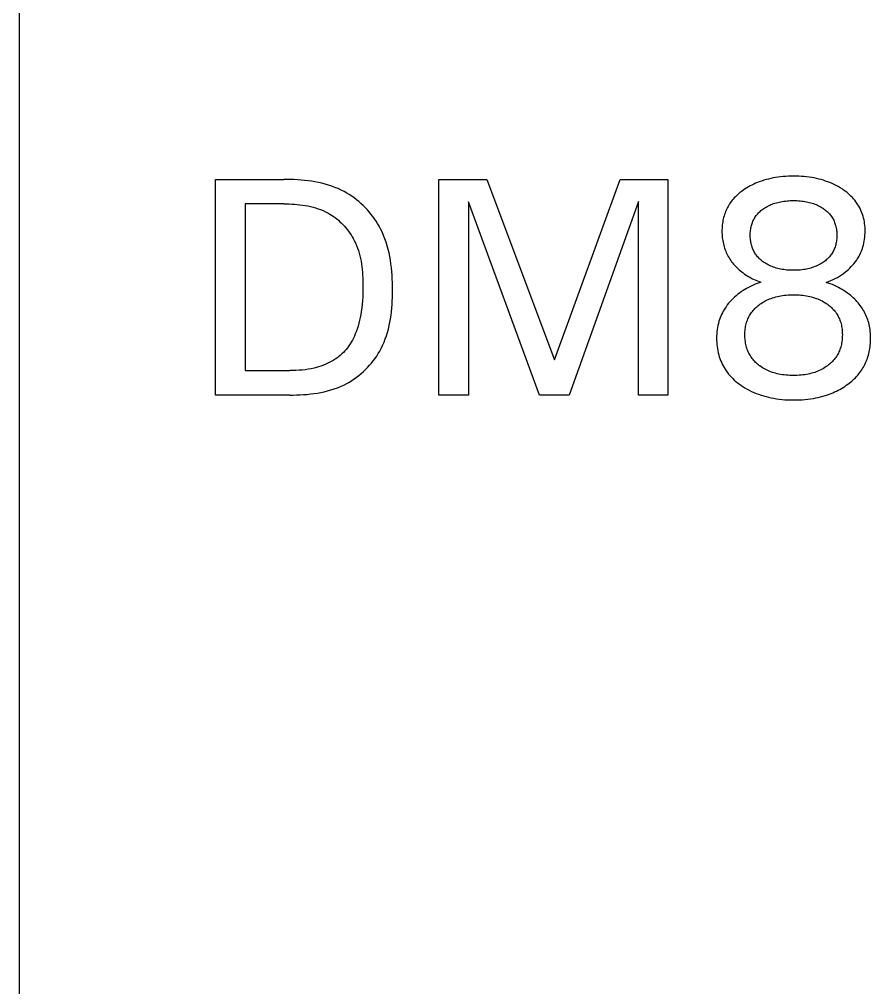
# Model space of a CAD drawing. Extents: x 0 to 420, y 0 to 297.
# Drawn here: x 143.39 to 152.07, y 208.42 to 218.29 of the extents above; entities that cross this region are included whole.
import ezdxf

# ---------------------------------------------------------------- set-up
doc = ezdxf.new("R2010")
doc.units = 0
doc.header["$LTSCALE"] = 23.1
doc.layers.add('10000_FRONT', color=7, linetype='CONTINUOUS')

msp = doc.modelspace()

# ---------------------------------------------------------------- linework, layer by layer
at = {"layer": '10000_FRONT', "color": 7, "linetype": 'CONTINUOUS'}
for p, q in [((143.3916, 155.6085), (143.3916, 243.6085)), ((145.3916, 214.4585), (145.3916, 216.6585)), ((145.3916, 216.6585), (146.0885, 216.6585)), ((146.1235, 216.6583), (146.0885, 216.6585)), ((146.1586, 216.6575), (146.1235, 216.6583)), ((146.1938, 216.6562), (146.1586, 216.6575)), ((146.2291, 216.6542), (146.1938, 216.6562)), ((146.2644, 216.6515), (146.2291, 216.6542)), ((146.2997, 216.6481), (146.2644, 216.6515)), ((146.3349, 216.644), (146.2997, 216.6481)), ((146.37, 216.639), (146.3349, 216.644)), ((146.4049, 216.6332), (146.37, 216.639)), ((146.4396, 216.6264), (146.4049, 216.6332)), ((147.668, 214.4585), (147.668, 216.6585)), ((147.668, 216.6585), (148.156, 216.6585)), ((148.156, 216.6585), (148.8467, 214.8171)), ((148.8467, 214.8171), (149.5156, 216.6585)), ((149.5156, 216.6585), (150.0036, 216.6585)), ((150.0036, 216.6585), (150.0036, 214.4585)), ((150.9338, 216.6331), (150.9149, 216.6257)), ((150.9567, 216.6413), (150.9338, 216.6331)), ((150.9799, 216.6488), (150.9567, 216.6413)), ((151.0033, 216.6557), (150.9799, 216.6488)), ((151.0269, 216.6619), (151.0033, 216.6557)), ((151.0506, 216.6675), (151.0269, 216.6619)), ((151.0745, 216.6724), (151.0506, 216.6675)), ((151.0985, 216.6767), (151.0745, 216.6724)), ((151.1248, 216.6807), (151.0985, 216.6767)), ((151.1511, 216.6841), (151.1248, 216.6807)), ((151.1776, 216.6867), (151.1511, 216.6841)), ((151.204, 216.6887), (151.1776, 216.6867)), ((151.2306, 216.6902), (151.204, 216.6887)), ((151.2571, 216.691), (151.2306, 216.6902)), ((151.2837, 216.6913), (151.2571, 216.691)), ((151.3103, 216.691), (151.2837, 216.6913)), ((151.3368, 216.6902), (151.3103, 216.691)), ((151.3634, 216.6887), (151.3368, 216.6902)), ((151.3899, 216.6867), (151.3634, 216.6887)), ((151.4163, 216.6841), (151.3899, 216.6867)), ((151.4426, 216.6807), (151.4163, 216.6841)), ((151.4689, 216.6767), (151.4426, 216.6807)), ((151.4929, 216.6724), (151.4689, 216.6767)), ((151.5168, 216.6675), (151.4929, 216.6724)), ((151.5405, 216.6619), (151.5168, 216.6675)), ((151.5641, 216.6557), (151.5405, 216.6619)), ((151.5875, 216.6488), (151.5641, 216.6557)), ((151.6107, 216.6413), (151.5875, 216.6488)), ((151.6337, 216.6331), (151.6107, 216.6413)), ((151.6552, 216.6246), (151.6337, 216.6331)), ((146.474, 216.6186), (146.4396, 216.6264)), ((146.5081, 216.6098), (146.474, 216.6186)), ((146.5418, 216.6), (146.5081, 216.6098)), ((146.5752, 216.589), (146.5418, 216.6)), ((146.6081, 216.5768), (146.5752, 216.589)), ((146.6404, 216.5634), (146.6081, 216.5768)), ((146.6723, 216.5487), (146.6404, 216.5634)), ((146.7035, 216.5328), (146.6723, 216.5487)), ((146.7293, 216.5182), (146.7035, 216.5328)), ((150.7503, 216.5327), (150.7378, 216.5229)), ((150.7631, 216.5422), (150.7503, 216.5327)), ((150.7762, 216.5514), (150.7631, 216.5422)), ((150.7894, 216.5603), (150.7762, 216.5514)), ((150.8066, 216.5711), (150.7894, 216.5603)), ((150.824, 216.5815), (150.8066, 216.5711)), ((150.8417, 216.5913), (150.824, 216.5815)), ((150.8597, 216.6006), (150.8417, 216.5913)), ((150.8779, 216.6095), (150.8597, 216.6006)), ((150.8963, 216.6178), (150.8779, 216.6095)), ((150.9149, 216.6257), (150.8963, 216.6178)), ((151.6764, 216.6155), (151.6552, 216.6246)), ((151.6974, 216.6058), (151.6764, 216.6155)), ((151.718, 216.5954), (151.6974, 216.6058)), ((151.7384, 216.5843), (151.718, 216.5954)), ((151.7584, 216.5726), (151.7384, 216.5843)), ((151.778, 216.5603), (151.7584, 216.5726)), ((151.7941, 216.5494), (151.778, 216.5603)), ((151.81, 216.538), (151.7941, 216.5494)), ((151.8255, 216.5262), (151.81, 216.538)), ((146.7546, 216.5028), (146.7293, 216.5182)), ((146.7794, 216.4865), (146.7546, 216.5028)), ((146.8037, 216.4692), (146.7794, 216.4865)), ((146.8274, 216.4512), (146.8037, 216.4692)), ((146.8505, 216.4323), (146.8274, 216.4512)), ((150.6586, 216.4446), (150.6495, 216.4328)), ((150.6688, 216.4568), (150.6586, 216.4446)), ((150.6795, 216.4687), (150.6688, 216.4568)), ((150.6904, 216.4802), (150.6795, 216.4687)), ((150.7018, 216.4914), (150.6904, 216.4802)), ((150.7135, 216.5022), (150.7018, 216.4914)), ((150.7255, 216.5127), (150.7135, 216.5022)), ((150.7378, 216.5229), (150.7255, 216.5127)), ((151.1675, 216.4328), (151.1839, 216.4353)), ((151.1839, 216.4353), (151.2005, 216.4374)), ((151.2005, 216.4374), (151.2171, 216.439)), ((151.2171, 216.439), (151.2337, 216.4403)), ((151.2337, 216.4403), (151.2504, 216.4411)), ((151.2504, 216.4411), (151.267, 216.4416)), ((151.267, 216.4416), (151.2837, 216.4418)), ((151.2837, 216.4418), (151.3004, 216.4416)), ((151.3004, 216.4416), (151.3171, 216.4411)), ((151.3171, 216.4411), (151.3337, 216.4403)), ((151.3337, 216.4403), (151.3503, 216.439)), ((151.3503, 216.439), (151.3669, 216.4374)), ((151.3669, 216.4374), (151.3835, 216.4353)), ((151.3835, 216.4353), (151.3999, 216.4328)), ((151.8406, 216.5139), (151.8255, 216.5262)), ((151.8553, 216.501), (151.8406, 216.5139)), ((151.8694, 216.4877), (151.8553, 216.501)), ((151.8831, 216.4738), (151.8694, 216.4877)), ((151.8962, 216.4595), (151.8831, 216.4738)), ((151.9088, 216.4446), (151.8962, 216.4595)), ((151.9199, 216.4301), (151.9088, 216.4446)), ((145.6925, 216.4091), (145.6925, 214.708)), ((146.0885, 216.4091), (145.6925, 216.4091)), ((146.0885, 216.4091), (146.1155, 216.4088)), ((146.1155, 216.4088), (146.1426, 216.4082)), ((146.1426, 216.4082), (146.1698, 216.407)), ((146.1698, 216.407), (146.1971, 216.4053)), ((146.1971, 216.4053), (146.2243, 216.4031)), ((146.2243, 216.4031), (146.2515, 216.4002)), ((146.2515, 216.4002), (146.2787, 216.3966)), ((146.2787, 216.3966), (146.3057, 216.3924)), ((146.3057, 216.3924), (146.3325, 216.3874)), ((146.3325, 216.3874), (146.3592, 216.3816)), ((146.3592, 216.3816), (146.3856, 216.375)), ((146.3856, 216.375), (146.4117, 216.3676)), ((146.4117, 216.3676), (146.4374, 216.3592)), ((146.4374, 216.3592), (146.4628, 216.3498)), ((146.4628, 216.3498), (146.4878, 216.3395)), ((146.4878, 216.3395), (146.5123, 216.3281)), ((146.873, 216.4127), (146.8505, 216.4323)), ((146.8948, 216.3923), (146.873, 216.4127)), ((146.916, 216.3712), (146.8948, 216.3923)), ((146.9366, 216.3495), (146.916, 216.3712)), ((146.9563, 216.3271), (146.9366, 216.3495)), ((147.9689, 216.4278), (147.9689, 214.4585)), ((148.6939, 214.4585), (147.9689, 216.4278)), ((149.7027, 216.4309), (148.9964, 214.4585)), ((149.7027, 214.4585), (149.7027, 216.4309)), ((150.5964, 216.3428), (150.5906, 216.3291)), ((150.6028, 216.3564), (150.5964, 216.3428)), ((150.6095, 216.3697), (150.6028, 216.3564)), ((150.6167, 216.3828), (150.6095, 216.3697)), ((150.6243, 216.3957), (150.6167, 216.3828)), ((150.6323, 216.4084), (150.6243, 216.3957)), ((150.6407, 216.4207), (150.6323, 216.4084)), ((150.6495, 216.4328), (150.6407, 216.4207)), ((150.9429, 216.3319), (150.9517, 216.3395)), ((150.9517, 216.3395), (150.9608, 216.3469)), ((150.9608, 216.3469), (150.9701, 216.354)), ((150.9701, 216.354), (150.9797, 216.3607)), ((150.9797, 216.3607), (150.9913, 216.3684)), ((150.9913, 216.3684), (151.0033, 216.3757)), ((151.0033, 216.3757), (151.0154, 216.3825)), ((151.0154, 216.3825), (151.0278, 216.389)), ((151.0278, 216.389), (151.0404, 216.395)), ((151.0404, 216.395), (151.0532, 216.4006)), ((151.0532, 216.4006), (151.0661, 216.4058)), ((151.0661, 216.4058), (151.0802, 216.4109)), ((151.0802, 216.4109), (151.0945, 216.4156)), ((151.0945, 216.4156), (151.1088, 216.4199)), ((151.1088, 216.4199), (151.1234, 216.4237)), ((151.1234, 216.4237), (151.138, 216.4271)), ((151.138, 216.4271), (151.1527, 216.4301)), ((151.1527, 216.4301), (151.1675, 216.4328)), ((151.3999, 216.4328), (151.4147, 216.4301)), ((151.4147, 216.4301), (151.4294, 216.4271)), ((151.4294, 216.4271), (151.444, 216.4237)), ((151.444, 216.4237), (151.4586, 216.4199)), ((151.4586, 216.4199), (151.4729, 216.4156)), ((151.4729, 216.4156), (151.4872, 216.4109)), ((151.4872, 216.4109), (151.5013, 216.4058)), ((151.5013, 216.4058), (151.5142, 216.4006)), ((151.5142, 216.4006), (151.527, 216.395)), ((151.527, 216.395), (151.5396, 216.389)), ((151.5396, 216.389), (151.552, 216.3825)), ((151.552, 216.3825), (151.5642, 216.3757)), ((151.5642, 216.3757), (151.5761, 216.3684)), ((151.5761, 216.3684), (151.5877, 216.3607)), ((151.5877, 216.3607), (151.5899, 216.3592)), ((151.5899, 216.3592), (151.5992, 216.3526)), ((151.5992, 216.3526), (151.6082, 216.3456)), ((151.6082, 216.3456), (151.617, 216.3384)), ((151.617, 216.3384), (151.6256, 216.3309)), ((151.9305, 216.4153), (151.9199, 216.4301)), ((151.9405, 216.4), (151.9305, 216.4153)), ((151.9499, 216.3843), (151.9405, 216.4)), ((151.9587, 216.3683), (151.9499, 216.3843)), ((151.9668, 216.3519), (151.9587, 216.3683)), ((151.9743, 216.3352), (151.9668, 216.3519)), ((151.9811, 216.3183), (151.9743, 216.3352)), ((146.5123, 216.3281), (146.5364, 216.3157)), ((146.5364, 216.3157), (146.5552, 216.3049)), ((146.5552, 216.3049), (146.5737, 216.2934)), ((146.5737, 216.2934), (146.5918, 216.2813)), ((146.5918, 216.2813), (146.6096, 216.2685)), ((146.6096, 216.2685), (146.6269, 216.2551)), ((146.6269, 216.2551), (146.6437, 216.2411)), ((146.6437, 216.2411), (146.6601, 216.2265)), ((146.9754, 216.3041), (146.9563, 216.3271)), ((146.9937, 216.2806), (146.9754, 216.3041)), ((147.0111, 216.2565), (146.9937, 216.2806)), ((147.0278, 216.2319), (147.0111, 216.2565)), ((150.5642, 216.2401), (150.5614, 216.2245)), ((150.5674, 216.2555), (150.5642, 216.2401)), ((150.5712, 216.2709), (150.5674, 216.2555)), ((150.5754, 216.2861), (150.5712, 216.2709)), ((150.5802, 216.3011), (150.5754, 216.2861)), ((150.5851, 216.3152), (150.5802, 216.3011)), ((150.5906, 216.3291), (150.5851, 216.3152)), ((150.8695, 216.2304), (150.8742, 216.2407)), ((150.8742, 216.2407), (150.8793, 216.2508)), ((150.8793, 216.2508), (150.8847, 216.2607)), ((150.8847, 216.2607), (150.8906, 216.2704)), ((150.8906, 216.2704), (150.8968, 216.2798)), ((150.8968, 216.2798), (150.9034, 216.289)), ((150.9034, 216.289), (150.9106, 216.2982)), ((150.9106, 216.2982), (150.9182, 216.3071)), ((150.9182, 216.3071), (150.9261, 216.3156)), ((150.9261, 216.3156), (150.9344, 216.3239)), ((150.9344, 216.3239), (150.9429, 216.3319)), ((151.6256, 216.3309), (151.6339, 216.3231)), ((151.6339, 216.3231), (151.6419, 216.315)), ((151.6419, 216.315), (151.6496, 216.3066)), ((151.6496, 216.3066), (151.657, 216.298)), ((151.657, 216.298), (151.664, 216.289)), ((151.664, 216.289), (151.6706, 216.2798)), ((151.6706, 216.2798), (151.6768, 216.2704)), ((151.6768, 216.2704), (151.6827, 216.2607)), ((151.6827, 216.2607), (151.6881, 216.2508)), ((151.6881, 216.2508), (151.6932, 216.2407)), ((151.6932, 216.2407), (151.6979, 216.2304)), ((151.9872, 216.3011), (151.9811, 216.3183)), ((151.993, 216.2827), (151.9872, 216.3011)), ((151.998, 216.2641), (151.993, 216.2827)), ((152.0022, 216.2452), (151.998, 216.2641)), ((152.0057, 216.2263), (152.0022, 216.2452)), ((146.6601, 216.2265), (146.676, 216.2114)), ((146.676, 216.2114), (146.6915, 216.1957)), ((146.6915, 216.1957), (146.7064, 216.1796)), ((146.7064, 216.1796), (146.7208, 216.163)), ((146.7208, 216.163), (146.7346, 216.1459)), ((146.7346, 216.1459), (146.7479, 216.1284)), ((147.0436, 216.2068), (147.0278, 216.2319)), ((147.0585, 216.1813), (147.0436, 216.2068)), ((147.0725, 216.1554), (147.0585, 216.1813)), ((147.0892, 216.1216), (147.0725, 216.1554)), ((150.5542, 216.1458), (150.554, 216.13)), ((150.5548, 216.1616), (150.5542, 216.1458)), ((150.5558, 216.1774), (150.5548, 216.1616)), ((150.5572, 216.1932), (150.5558, 216.1774)), ((150.5591, 216.2089), (150.5572, 216.1932)), ((150.5614, 216.2245), (150.5591, 216.2089)), ((150.844, 216.1263), (150.8453, 216.1385)), ((150.8453, 216.1385), (150.8469, 216.1507)), ((150.8469, 216.1507), (150.8489, 216.1628)), ((150.8489, 216.1628), (150.8514, 216.1748)), ((150.8514, 216.1748), (150.8543, 216.1868)), ((150.8543, 216.1868), (150.8577, 216.1986)), ((150.8577, 216.1986), (150.8612, 216.2093)), ((150.8612, 216.2093), (150.8651, 216.2199)), ((150.8651, 216.2199), (150.8695, 216.2304)), ((151.6979, 216.2304), (151.7023, 216.2199)), ((151.7023, 216.2199), (151.7062, 216.2093)), ((151.7062, 216.2093), (151.7097, 216.1986)), ((151.7097, 216.1986), (151.7131, 216.1868)), ((151.7131, 216.1868), (151.716, 216.1748)), ((151.716, 216.1748), (151.7185, 216.1628)), ((151.7185, 216.1628), (151.7205, 216.1507)), ((151.7205, 216.1507), (151.7221, 216.1385)), ((151.7221, 216.1385), (151.7234, 216.1263)), ((152.0085, 216.2072), (152.0057, 216.2263)), ((152.0107, 216.1879), (152.0085, 216.2072)), ((152.0122, 216.1687), (152.0107, 216.1879)), ((152.0131, 216.1493), (152.0122, 216.1687)), ((152.0134, 216.13), (152.0131, 216.1493)), ((146.7479, 216.1284), (146.7606, 216.1106)), ((146.7606, 216.1106), (146.7726, 216.0923)), ((146.7726, 216.0923), (146.7841, 216.0737)), ((146.7841, 216.0737), (146.7949, 216.0548)), ((146.7949, 216.0548), (146.8051, 216.0355)), ((147.1044, 216.0872), (147.0892, 216.1216)), ((147.1182, 216.0522), (147.1044, 216.0872)), ((147.1306, 216.0168), (147.1182, 216.0522)), ((150.554, 216.13), (150.5542, 216.1137)), ((150.5542, 216.1137), (150.5548, 216.0975)), ((150.5548, 216.0975), (150.5559, 216.0814)), ((150.5559, 216.0814), (150.5574, 216.0652)), ((150.5574, 216.0652), (150.5594, 216.0492)), ((150.5594, 216.0492), (150.5618, 216.0332)), ((150.8425, 216.0894), (150.8426, 216.1017)), ((150.8426, 216.077), (150.8425, 216.0894)), ((150.8426, 216.1017), (150.8431, 216.114)), ((150.8431, 216.0646), (150.8426, 216.077)), ((150.8431, 216.114), (150.844, 216.1263)), ((150.844, 216.0522), (150.8431, 216.0646)), ((150.8452, 216.0399), (150.844, 216.0522)), ((150.8468, 216.0276), (150.8452, 216.0399)), ((151.7222, 216.0399), (151.7206, 216.0276)), ((151.7234, 216.0522), (151.7222, 216.0399)), ((151.7234, 216.1263), (151.7243, 216.114)), ((151.7243, 216.0646), (151.7234, 216.0522)), ((151.7243, 216.114), (151.7248, 216.1017)), ((151.7248, 216.077), (151.7243, 216.0646)), ((151.7248, 216.1017), (151.725, 216.0894)), ((151.725, 216.0894), (151.7248, 216.077)), ((152.005, 216.0286), (152.0081, 216.0487)), ((152.0081, 216.0487), (152.0104, 216.0689)), ((152.0104, 216.0689), (152.0121, 216.0892)), ((152.0121, 216.0892), (152.0131, 216.1096)), ((152.0131, 216.1096), (152.0134, 216.13)), ((146.8051, 216.0355), (146.8172, 216.0102)), ((146.8172, 216.0102), (146.8283, 215.9844)), ((146.8283, 215.9844), (146.8383, 215.9583)), ((146.8383, 215.9583), (146.8473, 215.9317)), ((147.1417, 215.9809), (147.1306, 216.0168)), ((147.1516, 215.9445), (147.1417, 215.9809)), ((147.1603, 215.9078), (147.1516, 215.9445)), ((150.5618, 216.0332), (150.5647, 216.0173)), ((150.5647, 216.0173), (150.5681, 216.0015)), ((150.5681, 216.0015), (150.572, 215.9858)), ((150.572, 215.9858), (150.5764, 215.9702)), ((150.5764, 215.9702), (150.581, 215.9556)), ((150.581, 215.9556), (150.5862, 215.941)), ((150.5862, 215.941), (150.5918, 215.9267)), ((150.8488, 216.0154), (150.8468, 216.0276)), ((150.8513, 216.0032), (150.8488, 216.0154)), ((150.8542, 215.9912), (150.8513, 216.0032)), ((150.8575, 215.9792), (150.8542, 215.9912)), ((150.861, 215.9684), (150.8575, 215.9792)), ((150.8649, 215.9577), (150.861, 215.9684)), ((150.8691, 215.9471), (150.8649, 215.9577)), ((150.8738, 215.9367), (150.8691, 215.9471)), ((151.6983, 215.9471), (151.6936, 215.9367)), ((151.7025, 215.9577), (151.6983, 215.9471)), ((151.7064, 215.9684), (151.7025, 215.9577)), ((151.7099, 215.9792), (151.7064, 215.9684)), ((151.7132, 215.9912), (151.7099, 215.9792)), ((151.7161, 216.0032), (151.7132, 215.9912)), ((151.7186, 216.0154), (151.7161, 216.0032)), ((151.7206, 216.0276), (151.7186, 216.0154)), ((151.98, 215.9368), (151.9858, 215.953)), ((151.9858, 215.953), (151.9911, 215.9694)), ((151.9911, 215.9694), (151.9965, 215.9889)), ((151.9965, 215.9889), (152.0011, 216.0087)), ((152.0011, 216.0087), (152.005, 216.0286)), ((146.8473, 215.9317), (146.8554, 215.9049)), ((146.8554, 215.9049), (146.8626, 215.8777)), ((146.8626, 215.8777), (146.8689, 215.8503)), ((146.8689, 215.8503), (146.8743, 215.8227)), ((147.1679, 215.8707), (147.1603, 215.9078)), ((147.1744, 215.8333), (147.1679, 215.8707)), ((150.5918, 215.9267), (150.5979, 215.9125)), ((150.5979, 215.9125), (150.6044, 215.8985)), ((150.6044, 215.8985), (150.6113, 215.8847)), ((150.6113, 215.8847), (150.6187, 215.8711)), ((150.6187, 215.8711), (150.6265, 215.8578)), ((150.6265, 215.8578), (150.6348, 215.8448)), ((150.6348, 215.8448), (150.6434, 215.832)), ((150.8788, 215.9265), (150.8738, 215.9367)), ((150.8842, 215.9164), (150.8788, 215.9265)), ((150.89, 215.9066), (150.8842, 215.9164)), ((150.8962, 215.8971), (150.89, 215.9066)), ((150.9027, 215.8878), (150.8962, 215.8971)), ((150.9098, 215.8785), (150.9027, 215.8878)), ((150.9173, 215.8695), (150.9098, 215.8785)), ((150.9251, 215.8609), (150.9173, 215.8695)), ((150.9333, 215.8525), (150.9251, 215.8609)), ((150.9417, 215.8444), (150.9333, 215.8525)), ((150.9505, 215.8366), (150.9417, 215.8444)), ((151.6257, 215.8444), (151.617, 215.8366)), ((151.6341, 215.8525), (151.6257, 215.8444)), ((151.6423, 215.8609), (151.6341, 215.8525)), ((151.6501, 215.8695), (151.6423, 215.8609)), ((151.6576, 215.8785), (151.6501, 215.8695)), ((151.6647, 215.8878), (151.6576, 215.8785)), ((151.6712, 215.8971), (151.6647, 215.8878)), ((151.6774, 215.9066), (151.6712, 215.8971)), ((151.6832, 215.9164), (151.6774, 215.9066)), ((151.6886, 215.9265), (151.6832, 215.9164)), ((151.6936, 215.9367), (151.6886, 215.9265)), ((151.924, 215.8306), (151.9336, 215.8449)), ((151.9336, 215.8449), (151.9427, 215.8595)), ((151.9427, 215.8595), (151.9512, 215.8744)), ((151.9512, 215.8744), (151.9592, 215.8896)), ((151.9592, 215.8896), (151.9667, 215.9051)), ((151.9667, 215.9051), (151.9736, 215.9209)), ((151.9736, 215.9209), (151.98, 215.9368)), ((146.8743, 215.8227), (146.8791, 215.7948)), ((146.8791, 215.7948), (146.883, 215.7668)), ((146.883, 215.7668), (146.8864, 215.7386)), ((147.1799, 215.7955), (147.1744, 215.8333)), ((147.1845, 215.7576), (147.1799, 215.7955)), ((147.1882, 215.7194), (147.1845, 215.7576)), ((150.6434, 215.832), (150.6529, 215.8189)), ((150.6529, 215.8189), (150.6629, 215.806)), ((150.6629, 215.806), (150.6732, 215.7936)), ((150.6732, 215.7936), (150.6839, 215.7814)), ((150.6839, 215.7814), (150.695, 215.7695)), ((150.695, 215.7695), (150.7064, 215.758)), ((150.7064, 215.758), (150.7182, 215.7468)), ((150.7182, 215.7468), (150.7302, 215.736)), ((150.9594, 215.8291), (150.9505, 215.8366)), ((150.9687, 215.8219), (150.9594, 215.8291)), ((150.9781, 215.815), (150.9687, 215.8219)), ((150.9898, 215.8071), (150.9781, 215.815)), ((151.0017, 215.7995), (150.9898, 215.8071)), ((151.0139, 215.7924), (151.0017, 215.7995)), ((151.0263, 215.7857), (151.0139, 215.7924)), ((151.0389, 215.7795), (151.0263, 215.7857)), ((151.0517, 215.7736), (151.0389, 215.7795)), ((151.0647, 215.7682), (151.0517, 215.7736)), ((151.0789, 215.7629), (151.0647, 215.7682)), ((151.0932, 215.758), (151.0789, 215.7629)), ((151.1076, 215.7536), (151.0932, 215.758)), ((151.1222, 215.7496), (151.1076, 215.7536)), ((151.1369, 215.7461), (151.1222, 215.7496)), ((151.1517, 215.7429), (151.1369, 215.7461)), ((151.1666, 215.7402), (151.1517, 215.7429)), ((151.4157, 215.7429), (151.4008, 215.7402)), ((151.4305, 215.7461), (151.4157, 215.7429)), ((151.4452, 215.7496), (151.4305, 215.7461)), ((151.4598, 215.7536), (151.4452, 215.7496)), ((151.4742, 215.758), (151.4598, 215.7536)), ((151.4885, 215.7629), (151.4742, 215.758)), ((151.5027, 215.7682), (151.4885, 215.7629)), ((151.5157, 215.7736), (151.5027, 215.7682)), ((151.5285, 215.7795), (151.5157, 215.7736)), ((151.5411, 215.7857), (151.5285, 215.7795)), ((151.5535, 215.7924), (151.5411, 215.7857)), ((151.5657, 215.7995), (151.5535, 215.7924)), ((151.5776, 215.8071), (151.5657, 215.7995)), ((151.5893, 215.815), (151.5776, 215.8071)), ((151.5987, 215.8219), (151.5893, 215.815)), ((151.608, 215.8291), (151.5987, 215.8219)), ((151.617, 215.8366), (151.608, 215.8291)), ((151.8433, 215.7398), (151.8581, 215.7536)), ((151.8581, 215.7536), (151.8724, 215.768)), ((151.8724, 215.768), (151.8862, 215.7829)), ((151.8862, 215.7829), (151.8995, 215.7983)), ((151.8995, 215.7983), (151.9121, 215.8142)), ((151.9121, 215.8142), (151.924, 215.8306)), ((146.8864, 215.7386), (146.889, 215.7104)), ((146.889, 215.7104), (146.8911, 215.682)), ((146.8911, 215.682), (146.8927, 215.6537)), ((146.8927, 215.6537), (146.8938, 215.6253)), ((147.191, 215.6811), (147.1882, 215.7194)), ((147.1932, 215.6426), (147.191, 215.6811)), ((150.7302, 215.736), (150.7426, 215.7254)), ((150.7426, 215.7254), (150.7551, 215.7152)), ((150.7551, 215.7152), (150.77, 215.7038)), ((150.77, 215.7038), (150.7852, 215.6928)), ((150.7852, 215.6928), (150.8007, 215.6823)), ((150.8007, 215.6823), (150.8165, 215.6723)), ((150.8165, 215.6723), (150.8324, 215.6627)), ((150.8324, 215.6627), (150.8487, 215.6536)), ((150.8487, 215.6536), (150.8652, 215.645)), ((150.8652, 215.645), (150.882, 215.6369)), ((151.1832, 215.7376), (151.1666, 215.7402)), ((151.1999, 215.7354), (151.1832, 215.7376)), ((151.2166, 215.7337), (151.1999, 215.7354)), ((151.2333, 215.7324), (151.2166, 215.7337)), ((151.2501, 215.7315), (151.2333, 215.7324)), ((151.2669, 215.731), (151.2501, 215.7315)), ((151.2837, 215.7308), (151.2669, 215.731)), ((151.3005, 215.731), (151.2837, 215.7308)), ((151.3173, 215.7315), (151.3005, 215.731)), ((151.3341, 215.7324), (151.3173, 215.7315)), ((151.3508, 215.7337), (151.3341, 215.7324)), ((151.3676, 215.7354), (151.3508, 215.7337)), ((151.3842, 215.7376), (151.3676, 215.7354)), ((151.4008, 215.7402), (151.3842, 215.7376)), ((151.6861, 215.636), (151.7084, 215.647)), ((151.7084, 215.647), (151.7303, 215.6588)), ((151.7303, 215.6588), (151.7516, 215.6714)), ((151.7516, 215.6714), (151.7724, 215.6847)), ((151.7724, 215.6847), (151.7926, 215.6988)), ((151.7926, 215.6988), (151.8123, 215.7137)), ((151.8123, 215.7137), (151.828, 215.7265)), ((151.828, 215.7265), (151.8433, 215.7398)), ((146.8938, 215.6253), (146.8944, 215.5969)), ((146.8944, 215.5969), (146.8946, 215.5687)), ((146.8946, 215.5687), (146.8944, 215.5316)), ((147.1946, 215.604), (147.1932, 215.6426)), ((147.1953, 215.5653), (147.1946, 215.604)), ((147.1955, 215.5266), (147.1953, 215.5653)), ((150.8058, 215.5462), (150.7867, 215.535)), ((150.8253, 215.5568), (150.8058, 215.5462)), ((150.8451, 215.5667), (150.8253, 215.5568)), ((150.8652, 215.5761), (150.8451, 215.5667)), ((150.8936, 215.5882), (150.8652, 215.5761)), ((150.882, 215.6369), (150.8991, 215.6292)), ((150.9224, 215.5992), (150.8936, 215.5882)), ((150.8991, 215.6292), (150.9164, 215.622)), ((150.9164, 215.622), (150.9339, 215.6154)), ((150.9516, 215.6092), (150.9224, 215.5992)), ((150.9339, 215.6154), (150.9516, 215.6092)), ((151.6158, 215.6076), (151.6396, 215.6162)), ((151.6373, 215.6007), (151.6158, 215.6076)), ((151.6586, 215.5931), (151.6373, 215.6007)), ((151.6396, 215.6162), (151.663, 215.6257)), ((151.6796, 215.5848), (151.6586, 215.5931)), ((151.663, 215.6257), (151.6861, 215.636)), ((151.7004, 215.5759), (151.6796, 215.5848)), ((151.7206, 215.5666), (151.7004, 215.5759)), ((151.7405, 215.5566), (151.7206, 215.5666)), ((151.7601, 215.546), (151.7405, 215.5566)), ((151.7793, 215.5349), (151.7601, 215.546)), ((146.8918, 215.4579), (146.8894, 215.4213)), ((146.8934, 215.4947), (146.8918, 215.4579)), ((146.8944, 215.5316), (146.8934, 215.4947)), ((147.193, 215.4171), (147.1944, 215.4535)), ((147.1944, 215.4535), (147.1952, 215.49)), ((147.1952, 215.49), (147.1955, 215.5266)), ((150.6828, 215.4578), (150.6668, 215.4429)), ((150.6993, 215.4722), (150.6828, 215.4578)), ((150.7162, 215.486), (150.6993, 215.4722)), ((150.7332, 215.4991), (150.7162, 215.486)), ((150.7507, 215.5117), (150.7332, 215.4991)), ((150.7685, 215.5236), (150.7507, 215.5117)), ((150.7867, 215.535), (150.7685, 215.5236)), ((151.0542, 215.4445), (151.0703, 215.4501)), ((151.0703, 215.4501), (151.0865, 215.4552)), ((151.0865, 215.4552), (151.1029, 215.4597)), ((151.1029, 215.4597), (151.1194, 215.4638)), ((151.1194, 215.4638), (151.136, 215.4674)), ((151.136, 215.4674), (151.1527, 215.4706)), ((151.1527, 215.4706), (151.1713, 215.4736)), ((151.1713, 215.4736), (151.1899, 215.476)), ((151.1899, 215.476), (151.2086, 215.478)), ((151.2086, 215.478), (151.2273, 215.4795)), ((151.2273, 215.4795), (151.2461, 215.4805)), ((151.2461, 215.4805), (151.2649, 215.4811)), ((151.2649, 215.4811), (151.2837, 215.4813)), ((151.2837, 215.4813), (151.3026, 215.4812)), ((151.3026, 215.4812), (151.3215, 215.4805)), ((151.3215, 215.4805), (151.3404, 215.4795)), ((151.3404, 215.4795), (151.3593, 215.478)), ((151.3593, 215.478), (151.3781, 215.4761)), ((151.3781, 215.4761), (151.3969, 215.4736)), ((151.3969, 215.4736), (151.4155, 215.4706)), ((151.4155, 215.4706), (151.4323, 215.4674)), ((151.4323, 215.4674), (151.449, 215.4638)), ((151.449, 215.4638), (151.4656, 215.4598)), ((151.4656, 215.4598), (151.4821, 215.4552)), ((151.4821, 215.4552), (151.4984, 215.4501)), ((151.4984, 215.4501), (151.5145, 215.4445)), ((151.7983, 215.5231), (151.7793, 215.5349)), ((151.8169, 215.5108), (151.7983, 215.5231)), ((151.835, 215.4979), (151.8169, 215.5108)), ((151.8528, 215.4845), (151.835, 215.4979)), ((151.8664, 215.4735), (151.8528, 215.4845)), ((151.8796, 215.4623), (151.8664, 215.4735)), ((151.8926, 215.4506), (151.8796, 215.4623)), ((151.9053, 215.4387), (151.8926, 215.4506)), ((146.8821, 215.3483), (146.8771, 215.3119)), ((146.8862, 215.3847), (146.8821, 215.3483)), ((146.8894, 215.4213), (146.8862, 215.3847)), ((147.1881, 215.3446), (147.1909, 215.3808)), ((147.1909, 215.3808), (147.193, 215.4171)), ((150.5958, 215.3601), (150.5854, 215.3447)), ((150.6087, 215.3777), (150.5958, 215.3601)), ((150.6222, 215.3948), (150.6087, 215.3777)), ((150.6365, 215.4114), (150.6222, 215.3948)), ((150.6514, 215.4274), (150.6365, 215.4114)), ((150.6668, 215.4429), (150.6514, 215.4274)), ((150.8902, 215.3419), (150.8997, 215.3511)), ((150.8997, 215.3511), (150.9095, 215.36)), ((150.9095, 215.36), (150.9197, 215.3685)), ((150.9197, 215.3685), (150.93, 215.3768)), ((150.93, 215.3768), (150.9407, 215.3847)), ((150.9407, 215.3847), (150.9538, 215.3938)), ((150.9538, 215.3938), (150.9673, 215.4024)), ((150.9673, 215.4024), (150.981, 215.4106)), ((150.981, 215.4106), (150.995, 215.4182)), ((150.995, 215.4182), (151.0092, 215.4254)), ((151.0092, 215.4254), (151.0237, 215.4321)), ((151.0237, 215.4321), (151.0384, 215.4384)), ((151.0384, 215.4384), (151.0542, 215.4445)), ((151.5145, 215.4445), (151.5304, 215.4384)), ((151.5304, 215.4384), (151.5451, 215.4321)), ((151.5451, 215.4321), (151.5596, 215.4254)), ((151.5596, 215.4254), (151.5739, 215.4182)), ((151.5739, 215.4182), (151.5879, 215.4105)), ((151.5879, 215.4105), (151.6016, 215.4024)), ((151.6016, 215.4024), (151.6151, 215.3938)), ((151.6151, 215.3938), (151.6283, 215.3847)), ((151.6283, 215.3847), (151.6389, 215.3768)), ((151.6389, 215.3768), (151.6493, 215.3687)), ((151.6493, 215.3687), (151.6594, 215.3602)), ((151.6594, 215.3602), (151.6692, 215.3514)), ((151.6692, 215.3514), (151.6788, 215.3422)), ((151.9176, 215.4263), (151.9053, 215.4387)), ((151.9295, 215.4136), (151.9176, 215.4263)), ((151.9411, 215.4006), (151.9295, 215.4136)), ((151.9522, 215.3872), (151.9411, 215.4006)), ((151.963, 215.3735), (151.9522, 215.3872)), ((151.9732, 215.3594), (151.963, 215.3735)), ((151.9825, 215.3457), (151.9732, 215.3594)), ((146.8665, 215.2513), (146.86, 215.2211)), ((146.8722, 215.2815), (146.8665, 215.2513)), ((146.8771, 215.3119), (146.8722, 215.2815)), ((147.1751, 215.2371), (147.1803, 215.2727)), ((147.1803, 215.2727), (147.1846, 215.3085)), ((147.1846, 215.3085), (147.1881, 215.3446)), ((150.5423, 215.2631), (150.5354, 215.2459)), ((150.5497, 215.28), (150.5423, 215.2631)), ((150.5578, 215.2966), (150.5497, 215.28)), ((150.5664, 215.313), (150.5578, 215.2966)), ((150.5757, 215.329), (150.5664, 215.313)), ((150.5854, 215.3447), (150.5757, 215.329)), ((150.8232, 215.2463), (150.8289, 215.2579)), ((150.8289, 215.2579), (150.835, 215.2692)), ((150.835, 215.2692), (150.8415, 215.2803)), ((150.8415, 215.2803), (150.8484, 215.2912)), ((150.8484, 215.2912), (150.8558, 215.3017)), ((150.8558, 215.3017), (150.8638, 215.3122)), ((150.8638, 215.3122), (150.8722, 215.3224)), ((150.8722, 215.3224), (150.881, 215.3323)), ((150.881, 215.3323), (150.8902, 215.3419)), ((151.6788, 215.3422), (151.6879, 215.3328)), ((151.6879, 215.3328), (151.6967, 215.323)), ((151.6967, 215.323), (151.7052, 215.3128)), ((151.7052, 215.3128), (151.7132, 215.3024)), ((151.7132, 215.3024), (151.7206, 215.2919)), ((151.7206, 215.2919), (151.7275, 215.2811)), ((151.7275, 215.2811), (151.734, 215.27)), ((151.734, 215.27), (151.7401, 215.2586)), ((151.7401, 215.2586), (151.7458, 215.2471)), ((151.9914, 215.3316), (151.9825, 215.3457)), ((151.9998, 215.3173), (151.9914, 215.3316)), ((152.0078, 215.3027), (151.9998, 215.3173)), ((152.0153, 215.2879), (152.0078, 215.3027)), ((152.0223, 215.2729), (152.0153, 215.2879)), ((152.0288, 215.2576), (152.0223, 215.2729)), ((152.0349, 215.2422), (152.0288, 215.2576)), ((146.8443, 215.1615), (146.835, 215.1321)), ((146.8526, 215.1912), (146.8443, 215.1615)), ((146.86, 215.2211), (146.8526, 215.1912)), ((147.1536, 215.1322), (147.1618, 215.1668)), ((147.1618, 215.1668), (147.1689, 215.2018)), ((147.1689, 215.2018), (147.1751, 215.2371)), ((150.5127, 215.1687), (150.5086, 215.1473)), ((150.5177, 215.1899), (150.5127, 215.1687)), ((150.5235, 215.2109), (150.5177, 215.1899)), ((150.5291, 215.2285), (150.5235, 215.2109)), ((150.5354, 215.2459), (150.5291, 215.2285)), ((150.7929, 215.1439), (150.7951, 215.1577)), ((150.7951, 215.1577), (150.7979, 215.1713)), ((150.7979, 215.1713), (150.8011, 215.1849)), ((150.8011, 215.1849), (150.8049, 215.1983)), ((150.8049, 215.1983), (150.8088, 215.2105)), ((150.8088, 215.2105), (150.8131, 215.2226)), ((150.8131, 215.2226), (150.8179, 215.2346)), ((150.8179, 215.2346), (150.8232, 215.2463)), ((151.7458, 215.2471), (151.751, 215.2353)), ((151.751, 215.2353), (151.7558, 215.2233)), ((151.7558, 215.2233), (151.7602, 215.2112)), ((151.7602, 215.2112), (151.7641, 215.199)), ((151.7641, 215.199), (151.7679, 215.1855)), ((151.7679, 215.1855), (151.7711, 215.1718)), ((151.7711, 215.1718), (151.7738, 215.1581)), ((151.7738, 215.1581), (151.7761, 215.1443)), ((152.0404, 215.2265), (152.0349, 215.2422)), ((152.0454, 215.2107), (152.0404, 215.2265)), ((152.0502, 215.194), (152.0454, 215.2107)), ((152.0544, 215.1771), (152.0502, 215.194)), ((152.058, 215.16), (152.0544, 215.1771)), ((152.0611, 215.1429), (152.058, 215.16)), ((146.807, 215.0604), (146.7973, 215.0396)), ((146.8162, 215.0816), (146.807, 215.0604)), ((146.8246, 215.103), (146.8162, 215.0816)), ((146.835, 215.1321), (146.8246, 215.103)), ((147.1221, 215.0305), (147.1338, 215.064)), ((147.1338, 215.064), (147.1443, 215.0979)), ((147.1443, 215.0979), (147.1536, 215.1322)), ((150.4998, 215.0604), (150.4994, 215.0385)), ((150.5009, 215.0823), (150.4998, 215.0604)), ((150.5027, 215.104), (150.5009, 215.0823)), ((150.5053, 215.1257), (150.5027, 215.104)), ((150.5086, 215.1473), (150.5053, 215.1257)), ((150.7879, 215.0744), (150.7881, 215.0884)), ((150.788, 215.0601), (150.7879, 215.0744)), ((150.7886, 215.0459), (150.788, 215.0601)), ((150.7881, 215.0884), (150.7887, 215.1023)), ((150.7887, 215.1023), (150.7897, 215.1162)), ((150.7897, 215.1162), (150.7911, 215.1301)), ((150.7911, 215.1301), (150.7929, 215.1439)), ((151.7761, 215.1443), (151.7779, 215.1304)), ((151.7779, 215.1304), (151.7793, 215.1165)), ((151.7793, 215.1165), (151.7803, 215.1025)), ((151.7803, 215.1025), (151.7809, 215.0884)), ((151.7809, 215.0601), (151.7804, 215.0459)), ((151.7809, 215.0884), (151.7811, 215.0744)), ((151.7811, 215.0744), (151.7809, 215.0601)), ((152.0637, 215.1256), (152.0611, 215.1429)), ((152.0658, 215.1083), (152.0637, 215.1256)), ((152.0674, 215.0909), (152.0658, 215.1083)), ((152.0686, 215.0735), (152.0674, 215.0909)), ((152.0693, 215.056), (152.0686, 215.0735)), ((152.0695, 215.0385), (152.0693, 215.056)), ((146.7507, 214.9604), (146.7371, 214.9419)), ((146.7635, 214.9795), (146.7507, 214.9604)), ((146.7755, 214.9991), (146.7635, 214.9795)), ((146.7867, 215.0191), (146.7755, 214.9991)), ((146.7973, 215.0396), (146.7867, 215.0191)), ((147.0791, 214.9332), (147.0948, 214.9651)), ((147.0948, 214.9651), (147.1092, 214.9976)), ((147.1092, 214.9976), (147.1221, 215.0305)), ((150.4994, 215.0385), (150.4997, 215.0171)), ((150.4997, 215.0171), (150.5006, 214.9957)), ((150.5006, 214.9957), (150.5021, 214.9744)), ((150.5021, 214.9744), (150.5044, 214.9531)), ((150.5044, 214.9531), (150.5074, 214.9319)), ((150.7895, 215.0317), (150.7886, 215.0459)), ((150.7909, 215.0175), (150.7895, 215.0317)), ((150.7927, 215.0034), (150.7909, 215.0175)), ((150.7949, 214.9893), (150.7927, 215.0034)), ((150.7976, 214.9754), (150.7949, 214.9893)), ((150.8008, 214.9615), (150.7976, 214.9754)), ((150.8045, 214.9478), (150.8008, 214.9615)), ((151.768, 214.9615), (151.7643, 214.9478)), ((151.7712, 214.9754), (151.768, 214.9615)), ((151.774, 214.9893), (151.7712, 214.9754)), ((151.7762, 215.0034), (151.774, 214.9893)), ((151.778, 215.0175), (151.7762, 215.0034)), ((151.7794, 215.0317), (151.778, 215.0175)), ((151.7804, 215.0459), (151.7794, 215.0317)), ((152.0643, 214.9508), (152.0663, 214.9682)), ((152.0663, 214.9682), (152.0678, 214.9858)), ((152.0678, 214.9858), (152.0688, 215.0033)), ((152.0688, 215.0033), (152.0694, 215.0209)), ((152.0694, 215.0209), (152.0695, 215.0385)), ((146.6624, 214.8631), (146.6456, 214.8493)), ((146.6786, 214.8777), (146.6624, 214.8631)), ((146.6943, 214.8928), (146.6786, 214.8777)), ((146.7092, 214.9086), (146.6943, 214.8928)), ((146.7236, 214.9249), (146.7092, 214.9086)), ((146.7371, 214.9419), (146.7236, 214.9249)), ((147.0172, 214.8324), (147.0341, 214.8569)), ((147.0341, 214.8569), (147.05, 214.8819)), ((147.05, 214.8819), (147.0651, 214.9073)), ((147.0651, 214.9073), (147.0791, 214.9332)), ((150.5074, 214.9319), (150.5111, 214.9109)), ((150.5111, 214.9109), (150.5155, 214.89)), ((150.5155, 214.89), (150.5208, 214.8693)), ((150.5208, 214.8693), (150.5268, 214.8488)), ((150.8083, 214.9353), (150.8045, 214.9478)), ((150.8126, 214.923), (150.8083, 214.9353)), ((150.8173, 214.9108), (150.8126, 214.923)), ((150.8224, 214.8989), (150.8173, 214.9108)), ((150.828, 214.8871), (150.8224, 214.8989)), ((150.8339, 214.8755), (150.828, 214.8871)), ((150.8403, 214.8641), (150.8339, 214.8755)), ((150.8472, 214.8531), (150.8403, 214.8641)), ((151.7281, 214.8641), (151.7212, 214.853)), ((151.7345, 214.8754), (151.7281, 214.8641)), ((151.7406, 214.887), (151.7345, 214.8754)), ((151.7462, 214.8988), (151.7406, 214.887)), ((151.7514, 214.9108), (151.7462, 214.8988)), ((151.7561, 214.923), (151.7514, 214.9108)), ((151.7604, 214.9353), (151.7561, 214.923)), ((151.7643, 214.9478), (151.7604, 214.9353)), ((152.042, 214.848), (152.047, 214.8648)), ((152.047, 214.8648), (152.0515, 214.8818)), ((152.0515, 214.8818), (152.0555, 214.8989)), ((152.0555, 214.8989), (152.0589, 214.9161)), ((152.0589, 214.9161), (152.0619, 214.9334)), ((152.0619, 214.9334), (152.0643, 214.9508)), ((146.4864, 214.761), (146.4642, 214.7532)), ((146.5083, 214.7696), (146.4864, 214.761)), ((146.5299, 214.7789), (146.5083, 214.7696)), ((146.5511, 214.7891), (146.5299, 214.7789)), ((146.5718, 214.8001), (146.5511, 214.7891)), ((146.5921, 214.8119), (146.5718, 214.8001)), ((146.6104, 214.8237), (146.5921, 214.8119)), ((146.6283, 214.8361), (146.6104, 214.8237)), ((146.6456, 214.8493), (146.6283, 214.8361)), ((146.9414, 214.7403), (146.9615, 214.7624)), ((146.9615, 214.7624), (146.9809, 214.7851)), ((146.9809, 214.7851), (146.9995, 214.8085)), ((146.9995, 214.8085), (147.0172, 214.8324)), ((150.5268, 214.8488), (150.5332, 214.8299)), ((150.5332, 214.8299), (150.5403, 214.8111)), ((150.5403, 214.8111), (150.5481, 214.7927)), ((150.5481, 214.7927), (150.5566, 214.7745)), ((150.5566, 214.7745), (150.5657, 214.7567)), ((150.5657, 214.7567), (150.5756, 214.7392)), ((150.8544, 214.8423), (150.8472, 214.8531)), ((150.8622, 214.8316), (150.8544, 214.8423)), ((150.8704, 214.8213), (150.8622, 214.8316)), ((150.879, 214.8112), (150.8704, 214.8213)), ((150.888, 214.8015), (150.879, 214.8112)), ((150.8973, 214.7921), (150.888, 214.8015)), ((150.9069, 214.7831), (150.8973, 214.7921)), ((150.9169, 214.7744), (150.9069, 214.7831)), ((150.9271, 214.766), (150.9169, 214.7744)), ((150.9376, 214.7579), (150.9271, 214.766)), ((150.9408, 214.7555), (150.9376, 214.7579)), ((150.9535, 214.7466), (150.9408, 214.7555)), ((151.6298, 214.7579), (151.6167, 214.7485)), ((151.6404, 214.766), (151.6298, 214.7579)), ((151.6507, 214.7744), (151.6404, 214.766)), ((151.6607, 214.7831), (151.6507, 214.7744)), ((151.6705, 214.7921), (151.6607, 214.7831)), ((151.6799, 214.8015), (151.6705, 214.7921)), ((151.689, 214.8112), (151.6799, 214.8015)), ((151.6977, 214.8212), (151.689, 214.8112)), ((151.706, 214.8316), (151.6977, 214.8212)), ((151.7139, 214.8423), (151.706, 214.8316)), ((151.7212, 214.853), (151.7139, 214.8423)), ((151.9957, 214.7427), (152.0037, 214.7571)), ((152.0037, 214.7571), (152.0112, 214.7717)), ((152.0112, 214.7717), (152.0183, 214.7866)), ((152.0183, 214.7866), (152.0249, 214.8017)), ((152.0249, 214.8017), (152.0311, 214.8169)), ((152.0311, 214.8169), (152.0368, 214.8324)), ((152.0368, 214.8324), (152.042, 214.848)), ((145.6925, 214.708), (146.1493, 214.708)), ((146.1804, 214.7083), (146.1493, 214.708)), ((146.2114, 214.7094), (146.1804, 214.7083)), ((146.2425, 214.7112), (146.2114, 214.7094)), ((146.2735, 214.7138), (146.2425, 214.7112)), ((146.3044, 214.7174), (146.2735, 214.7138)), ((146.3351, 214.7219), (146.3044, 214.7174)), ((146.3658, 214.7274), (146.3351, 214.7219)), ((146.3962, 214.734), (146.3658, 214.7274)), ((146.419, 214.7397), (146.3962, 214.734)), ((146.4417, 214.7461), (146.419, 214.7397)), ((146.4642, 214.7532), (146.4417, 214.7461)), ((146.8299, 214.641), (146.8535, 214.6593)), ((146.8535, 214.6593), (146.8765, 214.6784)), ((146.8765, 214.6784), (146.8988, 214.6982)), ((146.8988, 214.6982), (146.9205, 214.7189)), ((146.9205, 214.7189), (146.9414, 214.7403)), ((150.5756, 214.7392), (150.5861, 214.7221)), ((150.5861, 214.7221), (150.5972, 214.7055)), ((150.5972, 214.7055), (150.6089, 214.6893)), ((150.6089, 214.6893), (150.6219, 214.6728)), ((150.6219, 214.6728), (150.6356, 214.6569)), ((150.6356, 214.6569), (150.6498, 214.6414)), ((150.9665, 214.738), (150.9535, 214.7466)), ((150.9799, 214.73), (150.9665, 214.738)), ((150.9935, 214.7224), (150.9799, 214.73)), ((151.0073, 214.7153), (150.9935, 214.7224)), ((151.0214, 214.7086), (151.0073, 214.7153)), ((151.0356, 214.7024), (151.0214, 214.7086)), ((151.0516, 214.6961), (151.0356, 214.7024)), ((151.0678, 214.6904), (151.0516, 214.6961)), ((151.0842, 214.6851), (151.0678, 214.6904)), ((151.1007, 214.6804), (151.0842, 214.6851)), ((151.1173, 214.6762), (151.1007, 214.6804)), ((151.1341, 214.6724), (151.1173, 214.6762)), ((151.151, 214.6692), (151.1341, 214.6724)), ((151.1698, 214.6661), (151.151, 214.6692)), ((151.1887, 214.6636), (151.1698, 214.6661)), ((151.2076, 214.6615), (151.1887, 214.6636)), ((151.2266, 214.66), (151.2076, 214.6615)), ((151.2456, 214.6589), (151.2266, 214.66)), ((151.2646, 214.6583), (151.2456, 214.6589)), ((151.2837, 214.6581), (151.2646, 214.6583)), ((151.3028, 214.6583), (151.2837, 214.6581)), ((151.3218, 214.6589), (151.3028, 214.6583)), ((151.3408, 214.66), (151.3218, 214.6589)), ((151.3598, 214.6615), (151.3408, 214.66)), ((151.3787, 214.6636), (151.3598, 214.6615)), ((151.3976, 214.6661), (151.3787, 214.6636)), ((151.4164, 214.6692), (151.3976, 214.6661)), ((151.4333, 214.6724), (151.4164, 214.6692)), ((151.4501, 214.6762), (151.4333, 214.6724)), ((151.4667, 214.6804), (151.4501, 214.6762)), ((151.4833, 214.6851), (151.4667, 214.6804)), ((151.4996, 214.6904), (151.4833, 214.6851)), ((151.5158, 214.6961), (151.4996, 214.6904)), ((151.5318, 214.7024), (151.5158, 214.6961)), ((151.5466, 214.7089), (151.5318, 214.7024)), ((151.5611, 214.7158), (151.5466, 214.7089)), ((151.5754, 214.7233), (151.5611, 214.7158)), ((151.5895, 214.7312), (151.5754, 214.7233)), ((151.6032, 214.7396), (151.5895, 214.7312)), ((151.6167, 214.7485), (151.6032, 214.7396)), ((151.9261, 214.6483), (151.9376, 214.6611)), ((151.9376, 214.6611), (151.9487, 214.6743)), ((151.9487, 214.6743), (151.9593, 214.6879)), ((151.9593, 214.6879), (151.9691, 214.7011)), ((151.9691, 214.7011), (151.9784, 214.7147)), ((151.9784, 214.7147), (151.9872, 214.7286)), ((151.9872, 214.7286), (151.9957, 214.7427)), ((146.6665, 214.5467), (146.6985, 214.5612)), ((146.6985, 214.5612), (146.7299, 214.5772)), ((146.7299, 214.5772), (146.7557, 214.5917)), ((146.7557, 214.5917), (146.781, 214.6072)), ((146.781, 214.6072), (146.8057, 214.6236)), ((146.8057, 214.6236), (146.8299, 214.641)), ((150.6498, 214.6414), (150.6646, 214.6265)), ((150.6646, 214.6265), (150.68, 214.6122)), ((150.68, 214.6122), (150.6958, 214.5983)), ((150.6958, 214.5983), (150.7121, 214.585)), ((150.7121, 214.585), (150.7287, 214.5722)), ((150.7287, 214.5722), (150.7458, 214.5599)), ((150.7458, 214.5599), (150.7669, 214.5457)), ((151.8053, 214.5473), (151.8216, 214.5583)), ((151.8216, 214.5583), (151.8357, 214.5683)), ((151.8357, 214.5683), (151.8495, 214.5787)), ((151.8495, 214.5787), (151.8631, 214.5894)), ((151.8631, 214.5894), (151.8763, 214.6005)), ((151.8763, 214.6005), (151.8893, 214.6119)), ((151.8893, 214.6119), (151.9019, 214.6237)), ((151.9019, 214.6237), (151.9142, 214.6358)), ((151.9142, 214.6358), (151.9261, 214.6483)), ((146.1478, 214.4585), (146.1828, 214.4588)), ((146.1828, 214.4588), (146.218, 214.4596)), ((146.218, 214.4596), (146.2533, 214.461)), ((146.2533, 214.461), (146.2887, 214.4631)), ((146.2887, 214.4631), (146.3241, 214.466)), ((146.3241, 214.466), (146.3594, 214.4696)), ((146.3594, 214.4696), (146.3946, 214.474)), ((146.3946, 214.474), (146.4297, 214.4794)), ((146.4297, 214.4794), (146.4645, 214.4857)), ((146.4645, 214.4857), (146.4992, 214.493)), ((146.4992, 214.493), (146.5335, 214.5014)), ((146.5335, 214.5014), (146.5674, 214.5109)), ((146.5674, 214.5109), (146.6009, 214.5216)), ((146.6009, 214.5216), (146.634, 214.5335)), ((146.634, 214.5335), (146.6665, 214.5467)), ((150.7669, 214.5457), (150.7884, 214.5322)), ((150.7884, 214.5322), (150.8103, 214.5194)), ((150.8103, 214.5194), (150.8327, 214.5074)), ((150.8327, 214.5074), (150.8554, 214.4962)), ((150.8554, 214.4962), (150.8785, 214.4856)), ((150.8785, 214.4856), (150.9019, 214.4758)), ((150.9019, 214.4758), (150.9268, 214.4663)), ((150.9268, 214.4663), (150.952, 214.4576)), ((151.6077, 214.4544), (151.6313, 214.4622)), ((151.6313, 214.4622), (151.6662, 214.4752)), ((151.6662, 214.4752), (151.6844, 214.4826)), ((151.6844, 214.4826), (151.7023, 214.4905)), ((151.7023, 214.4905), (151.72, 214.4989)), ((151.72, 214.4989), (151.7376, 214.5077)), ((151.7376, 214.5077), (151.7549, 214.5169)), ((151.7549, 214.5169), (151.772, 214.5266)), ((151.772, 214.5266), (151.7888, 214.5367)), ((151.7888, 214.5367), (151.8053, 214.5473)), ((146.1478, 214.4585), (145.3916, 214.4585)), ((147.9689, 214.4585), (147.668, 214.4585)), ((148.9964, 214.4585), (148.6939, 214.4585)), ((150.0036, 214.4585), (149.7027, 214.4585)), ((150.952, 214.4576), (150.9774, 214.4497)), ((150.9774, 214.4497), (151.0031, 214.4425)), ((151.0031, 214.4425), (151.029, 214.4361)), ((151.029, 214.4361), (151.055, 214.4304)), ((151.055, 214.4304), (151.0812, 214.4254)), ((151.0812, 214.4254), (151.1099, 214.4208)), ((151.1099, 214.4208), (151.1387, 214.417)), ((151.1387, 214.417), (151.1676, 214.4139)), ((151.1676, 214.4139), (151.1965, 214.4115)), ((151.1965, 214.4115), (151.2256, 214.4099)), ((151.2256, 214.4099), (151.2546, 214.409)), ((151.2546, 214.409), (151.2837, 214.4086)), ((151.2837, 214.4086), (151.3129, 214.4089)), ((151.3129, 214.4089), (151.342, 214.4099)), ((151.342, 214.4099), (151.3712, 214.4115)), ((151.3712, 214.4115), (151.4002, 214.4138)), ((151.4002, 214.4138), (151.4292, 214.4168)), ((151.4292, 214.4168), (151.4581, 214.4207)), ((151.4581, 214.4207), (151.4869, 214.4253)), ((151.4869, 214.4253), (151.5114, 214.4298)), ((151.5114, 214.4298), (151.5357, 214.435)), ((151.5357, 214.435), (151.5599, 214.4408)), ((151.5599, 214.4408), (151.5839, 214.4473)), ((151.5839, 214.4473), (151.6077, 214.4544))]:
    msp.add_line(p, q, dxfattribs=at)

doc.saveas('drawing.dxf')
